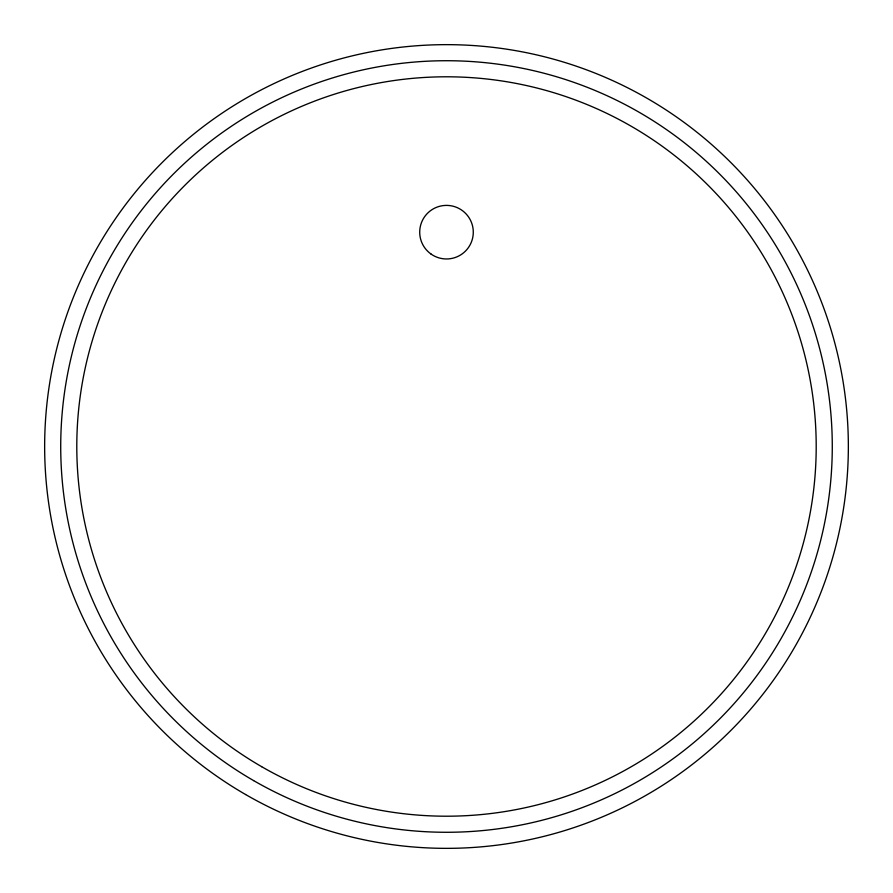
<?xml version="1.0" encoding="UTF-8"?>
<svg xmlns="http://www.w3.org/2000/svg" width="893" height="893" viewBox="0 0 893 893"><rect width="100%" height="100%" fill="white"/><g stroke="black" fill="none" stroke-linecap="round" stroke-linejoin="round"><path stroke-width="1.34" d="M253.612 780.594A385.776 385.776 0 0 0 832.276 446.5A385.776 385.776 0 0 0 253.612 112.406A385.776 385.776 0 0 0 253.612 780.594M261.649 766.674A369.702 369.702 0 0 0 816.202 446.5A369.702 369.702 0 0 0 261.649 126.326A369.702 369.702 0 0 0 261.649 766.674M245.575 794.513A401.85 401.85 0 0 0 848.35 446.5A401.85 401.85 0 0 0 245.575 98.487A401.85 401.85 0 0 0 245.575 794.513M431.073 254.081A26.79 26.79 0 0 0 473.178 234.591A26.79 26.79 0 0 0 435.248 207.868A26.79 26.79 0 0 0 431.073 254.081"/></g></svg>
